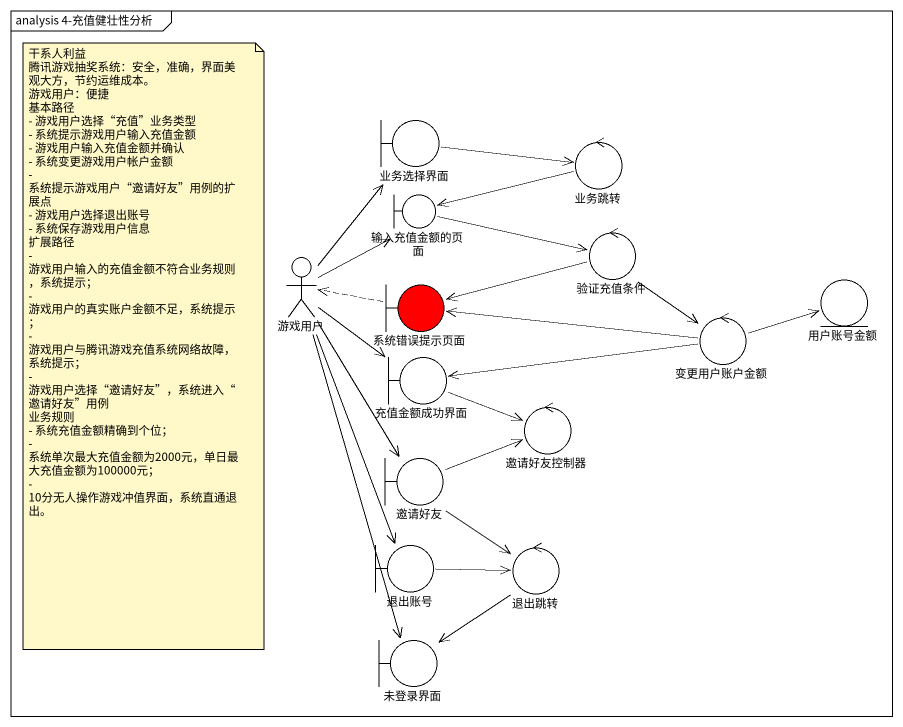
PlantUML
@startuml
mainframe analysis 4-充值健壮性分析
boundary 业务选择界面
control 业务跳转
boundary 输入充值金额的页面
control 验证充值条件
actor 游戏用户
boundary 系统错误提示页面 #FF0000
entity 用户账号金额
control 变更用户账户金额
boundary 充值金额成功界面
control 邀请好友控制器
boundary 邀请好友
boundary 退出账号
control 退出跳转
boundary 未登录界面
业务选择界面 -right-> 业务跳转
业务跳转 -left-> 输入充值金额的页面
输入充值金额的页面 -right-> 验证充值条件
验证充值条件 -left-> 系统错误提示页面
验证充值条件 --> 变更用户账户金额
游戏用户 -up-> 业务选择界面
游戏用户 -up-> 输入充值金额的页面
游戏用户 --> 充值金额成功界面
游戏用户 --> 邀请好友
游戏用户 --> 退出账号
游戏用户 --> 未登录界面
系统错误提示页面 .left.> 游戏用户
变更用户账户金额 -left-> 系统错误提示页面
变更用户账户金额 -right-> 用户账号金额
变更用户账户金额 -left-> 充值金额成功界面
充值金额成功界面 -right-> 邀请好友控制器
邀请好友 -right-> 邀请好友控制器
邀请好友 --> 退出跳转
退出账号 -right-> 退出跳转
退出跳转 --> 未登录界面
note as N1
  干系人利益
  腾讯游戏抽奖系统：安全，准确，界面美观大方，节约运维成本。
  游戏用户：便捷
  基本路径
  - 游戏用户选择“充值”业务类型
  - 系统提示游戏用户输入充值金额
  - 游戏用户输入充值金额并确认
  - 系统变更游戏用户帐户金额
  - 系统提示游戏用户“邀请好友”用例的扩展点
  - 游戏用户选择退出账号
  - 系统保存游戏用户信息
  扩展路径
  - 游戏用户输入的充值金额不符合业务规则，系统提示；
  - 游戏用户的真实账户金额不足，系统提示；
  - 游戏用户与腾讯游戏充值系统网络故障，系统提示；
  - 游戏用户选择“邀请好友”，系统进入“邀请好友”用例
  业务规则
  - 系统充值金额精确到个位；
  - 系统单次最大充值金额为2000元，单日最大充值金额为100000元；
  - 10分无人操作游戏冲值界面，系统直通退出。
end note
@enduml
